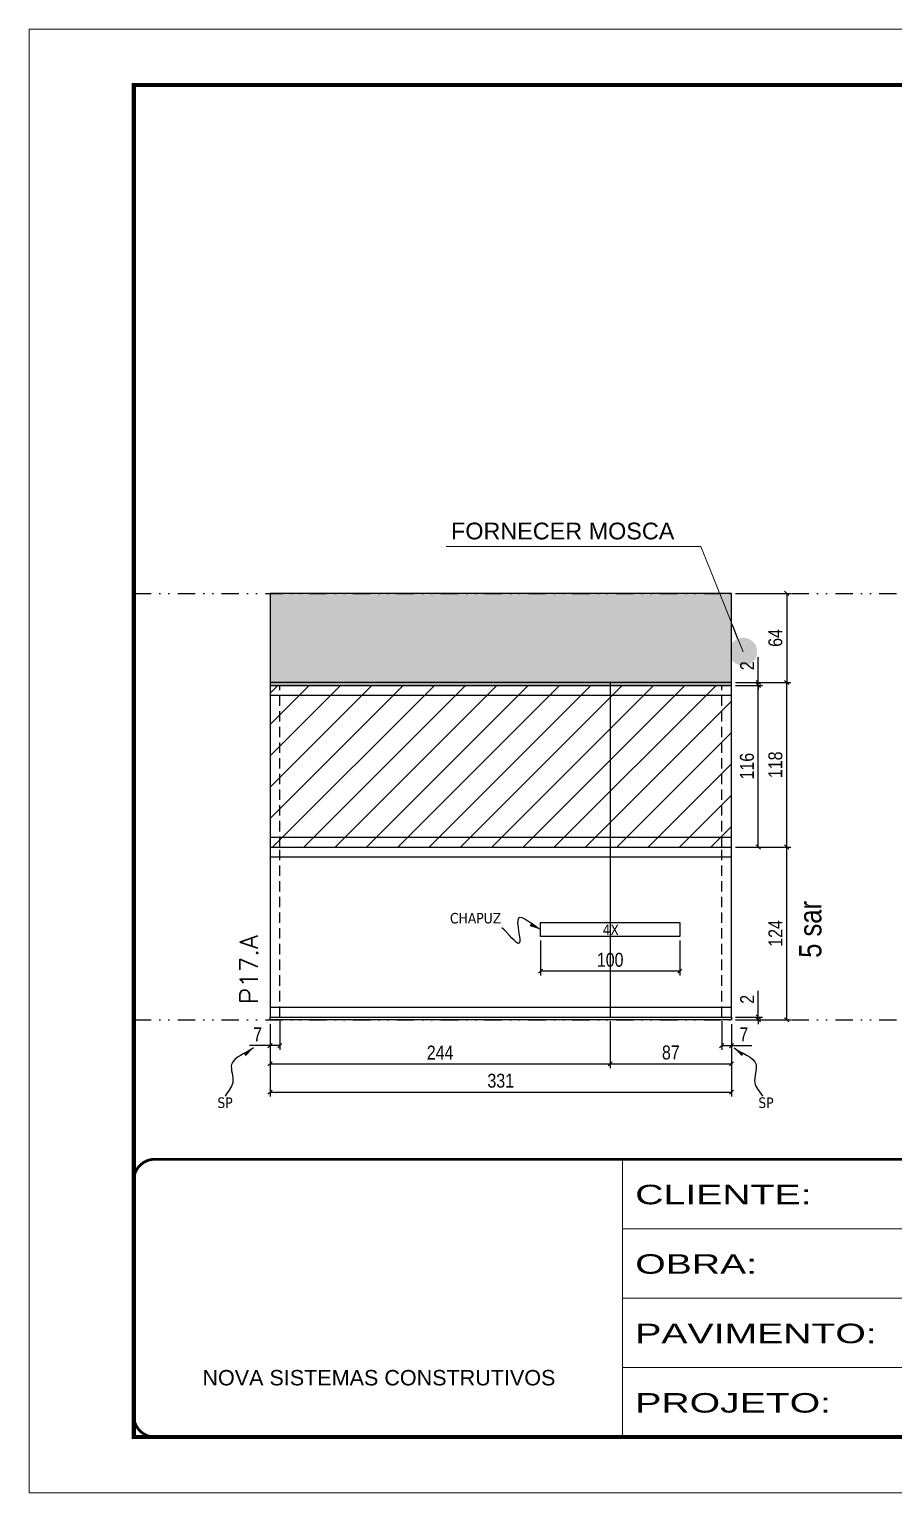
# Model space of a CAD drawing. Extents: x 14400 to 27878, y -21631 to 6985.
# Drawn here: x 19182 to 19802, y 192 to 1242 of the extents above; entities that cross this region are included whole.
import ezdxf

# ---------------------------------------------------------------- set-up
doc = ezdxf.new("R2010")
doc.units = 0
for name, pattern in [('CONTINUO', [0]), ('DASHED', [0.75, 0.5, -0.25]), ('DIVIDE2', [0.625, 0.25, -0.125, 0, -0.125, 0, -0.125]), ('HIDDEN', [0.375, 0.25, -0.125])]:
    doc.linetypes.add(name, pattern=pattern)
for name, color, linetype in [('COTA', 241, 'Continuous'), ('NOMENCLATURA', 7, 'Continuous'), ('Nível', 160, 'Continuous'), ('Painéis', 200, 'Continuous'), ('SARR_2.2x10', 60, 'Continuous'), ('SARR_2.2x7', 40, 'Continuous'), ('Sarrafo de Pressão', 42, 'HIDDEN'), ('texto', 7, 'Continuous')]:
    doc.layers.add(name, color=color, linetype=linetype)
for name, color, linetype, lineweight in [('Folhas', 255, 'Continuous', 9), ('Hachura', 251, 'Continuous', 9), ('SARRAFO DE PRESSAO', 251, 'DASHED', 9), ('Texto Seção', 7, 'Continuous', 15)]:
    doc.layers.add(name, color=color, linetype=linetype, lineweight=lineweight)
doc.styles.add('ARIAL', font='arial.ttf')
doc.styles.add('ARIAL_NARROW', font='ARIALN.TTF', dxfattribs={"height": 0.2})
doc.styles.add('COTA TECNICA', font='techl___.ttf', dxfattribs={"height": 10})
doc.styles.add('COTA TECNICA-50', font='techl___.ttf', dxfattribs={"height": 10})
doc.styles.add('REGUA-120', font='ROMANS.shx', dxfattribs={"height": 15})
doc.styles.get("Standard").update_dxf_attribs({"font": 'arial.ttf'})
doc.styles.add('Tecnologia', font='')
doc.styles.get('Tecnologia').set_extended_font_data('Forgotten Futurist')
doc.dimstyles.new('3x', dxfattribs={"dimtxt": 10, "dimasz": 5, "dimexe": 7, "dimexo": 5, "dimgap": 4, "dimtad": 1, "dimdec": 4, "dimlfac": 0.3333333333333333, "dimdsep": 46, "dimtxsty": 'Standard', "dimblk": 'DOT', "dimcen": 0.09, "dimclrd": 1, "dimclre": 1, "dimclrt": 2, "dimadec": 0, "dimazin": 2, "dimtfac": 1, "dimtdec": 4, "dimtmove": 0, "dimatfit": 3, "dimldrblk": 'DOT', "dimfxl": 1, "dimtolj": 1, "dimtzin": 0, "dimlwd": 9, "dimlwe": 9, "dimarcsym": 0})
doc.dimstyles.new('COTA PAINEL-50', dxfattribs={"dimtxt": 10, "dimasz": 3, "dimexe": 3, "dimexo": 3, "dimgap": 3, "dimtad": 1, "dimdec": 1, "dimzin": 12, "dimdsep": 46, "dimtxsty": 'COTA TECNICA-50', "dimblk1": 'OBLIQUE', "dimblk2": 'OBLIQUE', "dimsah": 1, "dimcen": 0.9, "dimclrd": 4, "dimclre": 4, "dimclrt": 240, "dimadec": 1, "dimazin": 3, "dimtfac": 1, "dimtdec": 1, "dimtmove": 0, "dimatfit": 3, "dimfxl": 1, "dimtolj": 1, "dimtzin": 12, "dimarcsym": 0})
doc.dimstyles.new('PAINEL', dxfattribs={"dimtxt": 10, "dimasz": 3, "dimexe": 3, "dimexo": 3, "dimgap": 3, "dimtad": 1, "dimdec": 1, "dimzin": 12, "dimdsep": 46, "dimtxsty": 'COTA TECNICA', "dimblk1": 'OBLIQUE', "dimblk2": 'OBLIQUE', "dimsah": 1, "dimcen": 0.9, "dimclrd": 4, "dimclre": 4, "dimclrt": 240, "dimadec": 1, "dimazin": 3, "dimtfac": 1, "dimtdec": 1, "dimtmove": 0, "dimatfit": 3, "dimfxl": 1, "dimtolj": 1, "dimtzin": 12, "dimarcsym": 0})
doc.dimstyles.get("Standard").update_dxf_attribs({"dimtxt": 0.18, "dimasz": 0.18, "dimexe": 0.18, "dimexo": 0.0625, "dimgap": 0.09, "dimtad": 0, "dimtih": 1, "dimtoh": 1, "dimdec": 4, "dimzin": 0, "dimdsep": 46, "dimtxsty": 'Standard', "dimcen": 0.09, "dimadec": 0, "dimazin": 0, "dimtfac": 1, "dimtdec": 4, "dimtofl": 0, "dimtmove": 0, "dimatfit": 3, "dimfxl": 1, "dimtolj": 1, "dimtzin": 0, "dimarcsym": 0})

# ---------------------------------------------------------------- blocks, each defined once
blk = doc.blocks.new('9999999999')
at = {"color": 30, "linetype": 'CONTINUO'}
for p, q in [((98564.56196592061, 34230.20511460536), (98564.56196592061, 34429.44862801625)), ((98564.56196592061, 34379.63774966353), (99583.97835781069, 34379.63774966353)), ((98564.56196592061, 34329.8268713108), (99487.97835781069, 34329.8268713108)), ((98564.56196592063, 34280.01599295808), (99487.97835781069, 34280.01599295808))]:
    blk.add_line(p, q, dxfattribs=at)
at = {"color": 30, "linetype": 'CONTINUO', "const_width": 2}
blk.add_lwpolyline([(99583.97835781069, 34230.20511460536), (99583.97835781069, 34414.44862801625, 0.4142135623730951), (99568.97835781069, 34429.44862801625), (98228.97835781069, 34429.44862801625, 0.4142135623730951), (98213.97835781069, 34414.44862801625), (98213.97835781069, 34245.20511460536, 0.4142135623730951), (98228.97835781069, 34230.20511460536), (99583.97835781069, 34230.20511460536)], format="xyb", dxfattribs=at)
at = {"layer": 'Folhas'}
blk.add_lwpolyline([(98138.97835781069, 34190.20511460536), (99623.97835781069, 34190.20511460536), (99623.97835781069, 35240.20511460536), (98138.97835781069, 35240.20511460536)], close=True, dxfattribs=at)
at = {"layer": 'Folhas', "color": 30, "const_width": 3}
blk.add_lwpolyline([(98213.97835781069, 34230.20511460536), (99583.97835781069, 34230.20511460536), (99583.97835781069, 35200.20511460536), (98213.97835781069, 35200.20511460536)], close=True, dxfattribs=at)
at = {"color": 7, "linetype": 'Continuous', "ltscale": 5, "style": 'ARIAL'}
blk.add_text('NOVA SISTEMAS CONSTRUTIVOS', height=11.0592, dxfattribs=at).set_placement((98263.18703214587, 34267.21182737108))
at = {"layer": 'Folhas', "color": 7, "style": 'Tecnologia', "width": 1.5}
for s, p in [('CLIENTE:', (98573.65419061291, 34397.16605924374)), ('OBRA:', (98573.65419061291, 34347.31415840245)), ('PAVIMENTO:', (98573.65419061291, 34297.50328004972)), ('PROJETO:', (98573.65419061291, 34247.692401697))]:
    blk.add_text(s, height=14, dxfattribs=at).set_placement(p)
blk = doc.blocks.new('_Oblique')
at = {"color": 0, "linetype": 'ByBlock', "lineweight": -2}
blk.add_line((-0.5, -0.5), (0.5, 0.5), dxfattribs=at)
blk = doc.blocks.new('*D1091')
at = {"layer": 'COTA', "color": 4, "lineweight": -2, "transparency": 16777216}
for p, q in [((19354.6450390916, 528.1349068899272), (19354.6450390916, 509.6248109265416)), ((19361.64503909157, 530.134906890451), (19361.64503909157, 509.6248109265416)), ((19354.6450390916, 512.6248109265416), (19339.91404493955, 512.6248109265416)), ((19361.64503909157, 512.6248109265416), (19354.6450390916, 512.6248109265416))]:
    blk.add_line(p, q, dxfattribs=at)
at = {"layer": 'Defpoints', "color": 0, "transparency": 16777216}
for p in [(19354.6450390916, 531.1349068899272), (19361.64503909157, 533.134906890451), (19354.6450390916, 512.6248109265416)]:
    blk.add_point(p, dxfattribs=at)
at = {"layer": 'COTA', "color": 4, "lineweight": -2, "transparency": 16777216, "xscale": 3, "yscale": 3, "zscale": 3, "rotation": 180}
blk.add_blockref('_Oblique', (19354.6450390916, 512.6248109265416), dxfattribs=at)
at = {"layer": 'COTA', "color": 4, "lineweight": -2, "transparency": 16777216, "xscale": 3, "yscale": 3, "zscale": 3}
blk.add_blockref('_Oblique', (19361.64503909157, 512.6248109265416), dxfattribs=at)
at = {"layer": 'COTA', "color": 240, "transparency": 16777216, "insert": (19345.77954201558, 520.6979103417463), "char_height": 10, "attachment_point": 5, "style": 'COTA TECNICA-50'}
blk.add_mtext('\\A1;7', dxfattribs=at)
blk = doc.blocks.new('*D1092')
at = {"layer": 'COTA', "color": 4, "lineweight": -2, "transparency": 16777216}
for p, q in [((19678.64503909163, 530.1349068904801), (19678.64503909163, 509.6248109265707)), ((19685.6450390916, 528.1349068899563), (19685.6450390916, 509.6248109265707)), ((19678.64503909163, 512.6248109265707), (19685.6450390916, 512.6248109265707)), ((19685.6450390916, 512.6248109265707), (19700.37603324365, 512.6248109265707))]:
    blk.add_line(p, q, dxfattribs=at)
at = {"layer": 'Defpoints', "color": 0, "transparency": 16777216}
for p in [(19678.64503909163, 533.1349068904801), (19685.6450390916, 531.1349068899563), (19685.6450390916, 512.6248109265707)]:
    blk.add_point(p, dxfattribs=at)
at = {"layer": 'COTA', "color": 4, "lineweight": -2, "transparency": 16777216, "xscale": 3, "yscale": 3, "zscale": 3, "rotation": 180}
blk.add_blockref('_Oblique', (19678.64503909163, 512.6248109265707), dxfattribs=at)
at = {"layer": 'COTA', "color": 4, "lineweight": -2, "transparency": 16777216, "xscale": 3, "yscale": 3, "zscale": 3}
blk.add_blockref('_Oblique', (19685.6450390916, 512.6248109265707), dxfattribs=at)
at = {"layer": 'COTA', "color": 240, "transparency": 16777216, "insert": (19694.51053616762, 520.6979103417754), "char_height": 10, "attachment_point": 5, "style": 'COTA TECNICA-50'}
blk.add_mtext('\\A1;7', dxfattribs=at)
blk = doc.blocks.new('*D1070')
at = {"layer": 'COTA', "color": 4, "lineweight": -2, "transparency": 16777216}
for p, q in [((19704.90323730254, 533.1349068904512), (19704.90323730254, 551.9373583389362)), ((19688.64503909161, 533.1349068904512), (19707.90323730254, 533.1349068904512)), ((19688.64503909161, 531.1349068904367), (19707.90323730254, 531.1349068904367)), ((19704.90323730254, 531.1349068904367), (19704.90323730254, 533.1349068904512)), ((19704.90323730254, 531.1349068904367), (19704.90323730254, 528.1349068904367))]:
    blk.add_line(p, q, dxfattribs=at)
at = {"layer": 'Defpoints', "color": 0, "transparency": 16777216}
for p in [(19685.64503909161, 533.1349068904512), (19685.64503909161, 531.1349068904367), (19704.90323730254, 531.1349068904367)]:
    blk.add_point(p, dxfattribs=at)
at = {"layer": 'COTA', "color": 4, "lineweight": -2, "transparency": 16777216, "xscale": 3, "yscale": 3, "zscale": 3}
for p, rotation in [((19704.90323730254, 533.1349068904512), 270), ((19704.90323730254, 531.1349068904367), 90)]:
    blk.add_blockref('_Oblique', p, dxfattribs=dict(at, rotation=rotation))
at = {"layer": 'COTA', "color": 240, "transparency": 16777216, "insert": (19696.90323730254, 545.881802783375), "char_height": 10, "attachment_point": 5, "rotation": 90, "style": 'COTA TECNICA-50'}
blk.add_mtext('\\A1;2', dxfattribs=at)
blk = doc.blocks.new('*D1098')
at = {"layer": 'COTA', "color": 4, "lineweight": -2, "transparency": 16777216}
for p, q in [((19354.6450390916, 528.1349068899272), (19354.6450390916, 496.5793629085219)), ((19598.6450390916, 530.134906890451), (19598.6450390916, 496.5793629085219)), ((19354.6450390916, 499.5793629085219), (19598.6450390916, 499.5793629085219))]:
    blk.add_line(p, q, dxfattribs=at)
at = {"layer": 'Defpoints', "color": 0, "transparency": 16777216}
for p in [(19354.6450390916, 531.1349068899272), (19598.6450390916, 533.134906890451), (19598.6450390916, 499.5793629085219)]:
    blk.add_point(p, dxfattribs=at)
at = {"layer": 'COTA', "color": 4, "lineweight": -2, "transparency": 16777216, "xscale": 3, "yscale": 3, "zscale": 3, "rotation": 180}
blk.add_blockref('_Oblique', (19354.6450390916, 499.5793629085219), dxfattribs=at)
at = {"layer": 'COTA', "color": 4, "lineweight": -2, "transparency": 16777216, "xscale": 3, "yscale": 3, "zscale": 3}
blk.add_blockref('_Oblique', (19598.6450390916, 499.5793629085219), dxfattribs=at)
at = {"layer": 'COTA', "color": 240, "transparency": 16777216, "insert": (19476.6450390916, 507.6524623237266), "char_height": 10, "attachment_point": 5, "style": 'COTA TECNICA-50'}
blk.add_mtext('\\A1;244', dxfattribs=at)
blk = doc.blocks.new('*D1099')
at = {"layer": 'COTA', "color": 4, "lineweight": -2, "transparency": 16777216}
for p, q in [((19598.6450390916, 530.1349068904365), (19598.6450390916, 496.5793629085219)), ((19685.6450390916, 528.1349068904383), (19685.6450390916, 496.5793629085219)), ((19598.6450390916, 499.5793629085219), (19685.6450390916, 499.5793629085219))]:
    blk.add_line(p, q, dxfattribs=at)
at = {"layer": 'Defpoints', "color": 0, "transparency": 16777216}
for p in [(19598.6450390916, 533.1349068904365), (19685.6450390916, 531.1349068904383), (19685.6450390916, 499.5793629085219)]:
    blk.add_point(p, dxfattribs=at)
at = {"layer": 'COTA', "color": 4, "lineweight": -2, "transparency": 16777216, "xscale": 3, "yscale": 3, "zscale": 3, "rotation": 180}
blk.add_blockref('_Oblique', (19598.6450390916, 499.5793629085219), dxfattribs=at)
at = {"layer": 'COTA', "color": 4, "lineweight": -2, "transparency": 16777216, "xscale": 3, "yscale": 3, "zscale": 3}
blk.add_blockref('_Oblique', (19685.6450390916, 499.5793629085219), dxfattribs=at)
at = {"layer": 'COTA', "color": 240, "transparency": 16777216, "insert": (19642.1450390916, 507.674392148288), "char_height": 10, "attachment_point": 5, "style": 'COTA TECNICA-50'}
blk.add_mtext('\\A1;87', dxfattribs=at)
blk = doc.blocks.new('*D1100')
at = {"layer": 'COTA', "color": 4, "linetype": 'ByBlock', "lineweight": -2, "transparency": 16777216}
for p, q in [((19548.64503909161, 587.9781189644282), (19548.64503909161, 563.0511666491229)), ((19648.64503909161, 587.9781189644282), (19648.64503909161, 563.0511666491229)), ((19648.64503909161, 566.0511666491229), (19548.64503909161, 566.0511666491229))]:
    blk.add_line(p, q, dxfattribs=at)
at = {"layer": 'Defpoints', "color": 0, "linetype": 'ByBlock', "transparency": 16777216}
for p in [(19548.64503909161, 590.9781189644282), (19648.64503909161, 590.9781189644282), (19548.64503909161, 566.0511666491229)]:
    blk.add_point(p, dxfattribs=at)
at = {"layer": 'COTA', "color": 4, "linetype": 'ByBlock', "lineweight": -2, "transparency": 16777216, "xscale": 3, "yscale": 3, "zscale": 3, "rotation": 180}
blk.add_blockref('_Oblique', (19548.64503909161, 566.0511666491229), dxfattribs=at)
at = {"layer": 'COTA', "color": 4, "linetype": 'ByBlock', "lineweight": -2, "transparency": 16777216, "xscale": 3, "yscale": 3, "zscale": 3}
blk.add_blockref('_Oblique', (19648.64503909161, 566.0511666491229), dxfattribs=at)
at = {"layer": 'COTA', "color": 240, "linetype": 'ByBlock', "transparency": 16777216, "insert": (19598.64503909161, 574.1535058304095), "char_height": 10, "attachment_point": 5, "style": 'COTA TECNICA'}
blk.add_mtext('\\A1;100', dxfattribs=at)
blk = doc.blocks.new('*D1105')
at = {"layer": 'COTA', "color": 4, "lineweight": -2, "transparency": 16777216}
for p, q in [((19688.64503909164, 655.1349068904367), (19728.28642990415, 655.1349068904368)), ((19725.28642990415, 531.1349068899566), (19725.28642990415, 655.1349068904368)), ((19688.64503909161, 531.1349068899565), (19728.28642990415, 531.1349068899566))]:
    blk.add_line(p, q, dxfattribs=at)
at = {"layer": 'Defpoints', "color": 0, "transparency": 16777216}
for p in [(19685.64503909164, 655.1349068904367), (19725.28642990415, 655.1349068904368), (19685.64503909161, 531.1349068899565)]:
    blk.add_point(p, dxfattribs=at)
at = {"layer": 'COTA', "color": 4, "lineweight": -2, "transparency": 16777216, "xscale": 3, "yscale": 3, "zscale": 3}
for p, rotation in [((19725.28642990415, 655.1349068904368), 90), ((19725.28642990415, 531.1349068899566), 270)]:
    blk.add_blockref('_Oblique', p, dxfattribs=dict(at, rotation=rotation))
at = {"layer": 'COTA', "color": 240, "transparency": 16777216, "insert": (19717.21333048894, 593.1349068901909), "char_height": 10, "attachment_point": 5, "rotation": 90, "style": 'COTA TECNICA'}
blk.add_mtext('\\A1;124', dxfattribs=at)
blk = doc.blocks.new('*D2077')
at = {"layer": 'COTA', "color": 4, "lineweight": -2, "transparency": 16777216}
for p, q in [((19688.64503909164, 837.1349068904368), (19728.28642990416, 837.1349068904369)), ((19725.28642990416, 837.1349068904369), (19725.28642990416, 773.1349068904369)), ((19688.64503909164, 773.1349068904368), (19728.28642990416, 773.1349068904369))]:
    blk.add_line(p, q, dxfattribs=at)
at = {"layer": 'Defpoints', "color": 0, "transparency": 16777216}
for p in [(19685.64503909164, 837.1349068904368), (19685.64503909164, 773.1349068904368), (19725.28642990416, 773.1349068904369)]:
    blk.add_point(p, dxfattribs=at)
at = {"layer": 'COTA', "color": 4, "lineweight": -2, "transparency": 16777216, "xscale": 3, "yscale": 3, "zscale": 3}
for p, rotation in [((19725.28642990416, 837.1349068904369), 90), ((19725.28642990416, 773.1349068904369), 270)]:
    blk.add_blockref('_Oblique', p, dxfattribs=dict(at, rotation=rotation))
at = {"layer": 'COTA', "color": 240, "transparency": 16777216, "insert": (19717.18409072287, 805.134906890431), "char_height": 10, "attachment_point": 5, "rotation": 90, "style": 'COTA TECNICA'}
blk.add_mtext('\\A1;64', dxfattribs=at)
blk = doc.blocks.new('*D2090')
at = {"layer": 'COTA', "color": 4, "lineweight": -2, "transparency": 16777216}
for p, q in [((19354.6450390916, 528.1349068899563), (19354.6450390916, 476.2053754290537)), ((19685.6450390916, 528.1349068899563), (19685.6450390916, 476.2053754290537)), ((19354.6450390916, 479.2053754290537), (19685.6450390916, 479.2053754290537))]:
    blk.add_line(p, q, dxfattribs=at)
at = {"layer": 'Defpoints', "color": 0, "transparency": 16777216}
for p in [(19354.6450390916, 531.1349068899563), (19685.6450390916, 531.1349068899563), (19685.6450390916, 479.2053754290537)]:
    blk.add_point(p, dxfattribs=at)
at = {"layer": 'COTA', "color": 4, "lineweight": -2, "transparency": 16777216, "xscale": 3, "yscale": 3, "zscale": 3, "rotation": 180}
blk.add_blockref('_Oblique', (19354.6450390916, 479.2053754290537), dxfattribs=at)
at = {"layer": 'COTA', "color": 4, "lineweight": -2, "transparency": 16777216, "xscale": 3, "yscale": 3, "zscale": 3}
blk.add_blockref('_Oblique', (19685.6450390916, 479.2053754290537), dxfattribs=at)
at = {"layer": 'COTA', "color": 240, "transparency": 16777216, "insert": (19520.1450390916, 487.4246736746677), "char_height": 10, "attachment_point": 5, "style": 'COTA TECNICA'}
blk.add_mtext('\\A1;331', dxfattribs=at)
blk = doc.blocks.new('*D2214')
at = {"layer": 'COTA', "color": 4, "lineweight": -2, "transparency": 16777216}
for p, q in [((19688.64503909164, 773.1349068904368), (19728.28642990418, 773.1349068904369)), ((19725.28642990418, 655.1349068904368), (19725.28642990418, 773.1349068904369)), ((19688.64503909164, 655.1349068904367), (19728.28642990418, 655.1349068904368))]:
    blk.add_line(p, q, dxfattribs=at)
at = {"layer": 'Defpoints', "color": 0, "transparency": 16777216}
for p in [(19685.64503909164, 773.1349068904368), (19725.28642990418, 773.1349068904369), (19685.64503909164, 655.1349068904367)]:
    blk.add_point(p, dxfattribs=at)
at = {"layer": 'COTA', "color": 4, "lineweight": -2, "transparency": 16777216, "xscale": 3, "yscale": 3, "zscale": 3}
for p, rotation in [((19725.28642990418, 773.1349068904369), 90), ((19725.28642990418, 655.1349068904368), 270)]:
    blk.add_blockref('_Oblique', p, dxfattribs=dict(at, rotation=rotation))
at = {"layer": 'COTA', "color": 240, "transparency": 16777216, "insert": (19717.19140066441, 714.134906890431), "char_height": 10, "attachment_point": 5, "rotation": 90, "style": 'COTA TECNICA'}
blk.add_mtext('\\A1;118', dxfattribs=at)
blk = doc.blocks.new('*D2215')
at = {"layer": 'COTA', "color": 4, "lineweight": -2, "transparency": 16777216}
for p, q in [((19688.64503909164, 771.1349068904368), (19707.90323730257, 771.1349068904368)), ((19704.90323730257, 655.1349068904367), (19704.90323730257, 771.1349068904368)), ((19688.64503909164, 655.1349068904367), (19707.90323730257, 655.1349068904367))]:
    blk.add_line(p, q, dxfattribs=at)
at = {"layer": 'Defpoints', "color": 0, "transparency": 16777216}
for p in [(19685.64503909164, 771.1349068904368), (19704.90323730257, 771.1349068904368), (19685.64503909164, 655.1349068904367)]:
    blk.add_point(p, dxfattribs=at)
at = {"layer": 'COTA', "color": 4, "lineweight": -2, "transparency": 16777216, "xscale": 3, "yscale": 3, "zscale": 3}
for p, rotation in [((19704.90323730257, 771.1349068904368), 90), ((19704.90323730257, 655.1349068904367), 270)]:
    blk.add_blockref('_Oblique', p, dxfattribs=dict(at, rotation=rotation))
at = {"layer": 'COTA', "color": 240, "transparency": 16777216, "insert": (19696.80089812128, 713.134906890431), "char_height": 10, "attachment_point": 5, "rotation": 90, "style": 'COTA TECNICA'}
blk.add_mtext('\\A1;116', dxfattribs=at)
blk = doc.blocks.new('*D2216')
at = {"layer": 'COTA', "color": 4, "lineweight": -2, "transparency": 16777216}
for p, q in [((19704.90323730258, 773.1349068904368), (19704.90323730258, 791.2460180015479)), ((19688.64503909164, 773.1349068904368), (19707.90323730258, 773.1349068904368)), ((19688.64503909164, 771.1349068904368), (19707.90323730258, 771.1349068904368)), ((19704.90323730258, 771.1349068904368), (19704.90323730258, 773.1349068904368)), ((19704.90323730258, 771.1349068904368), (19704.90323730258, 768.1349068904368))]:
    blk.add_line(p, q, dxfattribs=at)
at = {"layer": 'Defpoints', "color": 0, "transparency": 16777216}
for p in [(19685.64503909164, 773.1349068904368), (19685.64503909164, 771.1349068904368), (19704.90323730258, 773.1349068904368)]:
    blk.add_point(p, dxfattribs=at)
at = {"layer": 'COTA', "color": 4, "lineweight": -2, "transparency": 16777216, "xscale": 3, "yscale": 3, "zscale": 3}
for p, rotation in [((19704.90323730258, 773.1349068904368), 270), ((19704.90323730258, 771.1349068904368), 90)]:
    blk.add_blockref('_Oblique', p, dxfattribs=dict(at, rotation=rotation))
at = {"layer": 'COTA', "color": 240, "transparency": 16777216, "insert": (19696.90323730258, 785.1904624459866), "char_height": 10, "attachment_point": 5, "rotation": 90, "style": 'COTA TECNICA'}
blk.add_mtext('\\A1;2', dxfattribs=at)
blk = doc.blocks.new('_Dot')
at = {"color": 0, "linetype": 'ByBlock', "lineweight": -2}
blk.add_line((-0.5, 0), (-1, 0), dxfattribs=at)
at = {"color": 0, "linetype": 'ByBlock', "const_width": 0.5}
blk.add_lwpolyline([(-0.25, 0, 1), (0.25, 0, 1)], format="xyb", close=True, dxfattribs=at)

msp = doc.modelspace()

# ---------------------------------------------------------------- hatches: boundary and pattern name
at = {"layer": 'COTA'}
h = msp.add_hatch(dxfattribs=at)
h.set_pattern_fill('AR-CONC', color=256, scale=0.03)
h.set_pattern_definition([(49.99999999999999, (0, 125.9999999999999), (5.46554006988012, -0.4781725661670926), [0.5715, -6.2865]), (355, (0, 125.9999999999999), (-1.05730264274908, 5.731705357171054), [0.4572, -5.0292175251]), (100.4514447, (0.45546021, 125.9601523949999), (4.408237412710598, 5.253532557365853), [0.4857002639999999, -5.342707337999999]), (46.18420000000001, (0, 127.5239999999999), (8.132371226763897, -1.261269837981814), [0.85725, -9.429749999999999]), (96.63555760999996, (0.677697, 127.4188949999999), (7.12212402154509, 7.422783737931645), [0.7285506942, -8.0140682448]), (351.1841511700001, (0, 127.5239999999999), (7.12212402194931, 7.422783737565979), [0.6857990120999999, -7.5437919576]), (21, (0.7619999999999999, 127.1429999999999), (4.548431738073974, -3.067955945612628), [0.5715, -6.2865]), (326.0000000000001, (0.7619999999999999, 127.1429999999999), (1.854060850429412, 5.525638983669578), [0.4572, -5.029199999999999]), (71.45144499999999, (1.141035978, 126.8873370029999), (6.402492578361485, 2.457683066577157), [0.485700264, -5.342698127999999]), (37.50000000000001, (0, 125.9999999999999), (0.0926580975177545, 2.536651166194593), [0, -4.96824, 0, -5.1054, 0, -5.04825]), (7.499999999999999, (0, 125.9999999999999), (2.004589875309172, 3.005417244543585), [0, -2.910839999999999, 0, -4.85394, 0, -1.92405]), (327.5, (-1.69926, 125.9999999999999), (4.067717855006141, -0.1718623197802033), [0, -1.905, 0, -5.9436, 0, -7.886699999999999]), (317.5, (-2.46126, 125.9999999999999), (4.443875441580541, 0.7627947309999908), [0, -2.4765, 0, -3.94716, 0, -5.6007])])
h.paths.add_polyline_path([(19354.6450390916, 837.1349068904364), (19354.6450390916, 773.1349068904364), (19685.64503909163, 773.1349068904364), (19685.64503909163, 837.1349068904364)])
at = {"layer": 'Hachura'}
h = msp.add_hatch(dxfattribs=at)
h.set_pattern_fill('ANSI31', color=256, scale=5)
h.set_pattern_definition([(45, (0, 0), (-11.22532015133644, 11.22532015133644), [])])
h.paths.add_polyline_path([(19598.6450390916, 771.1349068904364), (19354.6450390916, 771.1349068904364), (19354.6450390916, 655.1349068904365), (19598.6450390916, 655.1349068904365)])
h.paths.add_polyline_path([(19685.64503909163, 771.1349068904364), (19598.6450390916, 771.1349068904364), (19598.6450390916, 655.1349068904365), (19685.64503909163, 655.1349068904365)])

# ---------------------------------------------------------------- linework, layer by layer
at = {"layer": 'COTA'}
msp.add_lwpolyline([(19354.6450390916, 773.1349068904364), (19685.64503909163, 773.1349068904364), (19685.64503909163, 837.1349068904364), (19354.6450390916, 837.1349068904364)], close=True, dxfattribs=at)
at = {"layer": 'Nível', "color": 4, "linetype": 'DIVIDE2', "ltscale": 50}
for p, q in [((19256.96728878697, 837.1349068904364), (20626.96728878697, 837.1349068904367)), ((19256.96728878697, 531.1349068904374), (20626.96728878697, 531.134906890438))]:
    msp.add_line(p, q, dxfattribs=at)
at = {"layer": 'Painéis'}
for p, q in [((19598.6450390916, 773.1349068904364), (19598.6450390916, 533.1349068904365)), ((19354.6450390916, 655.1349068904365), (19354.6450390916, 533.134906890451)), ((19354.6450390916, 655.1349068904365), (19685.64503909164, 655.1349068904365)), ((19685.64503909163, 533.134906890451), (19685.64503909163, 655.1349068904366)), ((19354.6450390916, 533.134906890451), (19685.64503909163, 533.134906890451))]:
    msp.add_line(p, q, dxfattribs=at)
for points in [[(19354.6450390916, 771.1349068904364), (19685.64503909163, 771.1349068904364), (19685.64503909163, 773.1349068904364), (19354.6450390916, 773.1349068904364)], [(19354.6450390916, 655.1349068904365), (19685.64503909163, 655.1349068904365), (19685.64503909163, 771.1349068904364), (19354.6450390916, 771.1349068904364)], [(19685.6450390916, 531.1349068899563), (19354.6450390916, 531.1349068899563), (19354.6450390916, 533.134906890451), (19685.6450390916, 533.134906890451)]]:
    msp.add_lwpolyline(points, close=True, dxfattribs=at)
at = {"layer": 'SARR_2.2x10'}
msp.add_lwpolyline([(19548.64503909161, 600.9781189644282), (19648.64503909161, 600.9781189644282), (19648.64503909161, 590.9781189644282), (19548.64503909161, 590.9781189644282)], close=True, dxfattribs=at)
at = {"layer": 'SARR_2.2x7'}
for p, q in [((19354.6450390916, 764.1349068904373), (19598.6450390916, 764.1349068904373)), ((19598.6450390916, 764.1349068904373), (19685.64503909163, 764.1349068904375)), ((19354.6450390916, 662.1349068904356), (19598.6450390916, 662.1349068904356)), ((19598.6450390916, 662.1349068904356), (19685.64503909163, 662.1349068904353)), ((19354.6450390916, 648.1349068904374), (19598.6450390916, 648.1349068904374)), ((19598.6450390916, 648.1349068904374), (19685.64503909163, 648.1349068904376)), ((19354.6450390916, 540.134906890451), (19598.6450390916, 540.134906890451)), ((19598.6450390916, 540.134906890451), (19685.64503909163, 540.1349068904519))]:
    msp.add_line(p, q, dxfattribs=at)
at = {"layer": 'Sarrafo de Pressão', "ltscale": 30}
for p, q in [((19361.64503909163, 655.1349068904365), (19361.64503909163, 771.1349068904364)), ((19678.6450390916, 655.1349068904365), (19678.6450390916, 771.1349068904364)), ((19361.6450390916, 533.1349068904437), (19361.64503909163, 655.1349068904365)), ((19678.64503909157, 533.1349068904437), (19678.6450390916, 655.1349068904366))]:
    msp.add_line(p, q, dxfattribs=at)

# ---------------------------------------------------------------- block references
at = {"layer": 'SARRAFO DE PRESSAO', "color": 6, "linetype": 'ByBlock'}
msp.add_blockref('9999999999', (-78957.01106902372, -33998.35334239477), dxfattribs=at)

# ---------------------------------------------------------------- texts
at = {"color": 0, "linetype": 'Continuous', "ltscale": 5, "style": 'ARIAL'}
msp.add_text('FORNECER MOSCA', height=12, dxfattribs=at).set_placement((19484.50114485744, 875.8683616880371))
at = {"layer": 'NOMENCLATURA', "style": 'ARIAL_NARROW'}
msp.add_text('5 sar', height=16, rotation=90, dxfattribs=at).set_placement((19750.16211971943, 575.6538083706928))
at = {"layer": 'texto', "color": 0, "char_height": 7.5, "attachment_point": 5}
for s, insert in [('{\\fTahoma|b0|i0|c0|p34;\\C4;CHAPUZ}', (19502.09452690297, 603.9927451485282)), ('{\\fTahoma|b0|i0|c0|p34;\\C4;4X}', (19599.03733000964, 595.685371148983)), ('{\\fTahoma|b0|i0|c0|p34;\\C4;SP}', (19322.39750814745, 471.6437920088192)), ('{\\fTahoma|b0|i0|c0|p34;\\C4;SP}', (19710.42210680251, 471.6437920088192))]:
    msp.add_mtext(s, dxfattribs=dict(at, insert=insert))
at = {"layer": 'Texto Seção', "insert": (19346.02515958232, 542.3863270237325), "char_height": 13, "width": 285.3298751327311, "attachment_point": 7, "rotation": 90, "style": 'REGUA-120'}
msp.add_mtext('P17.A', dxfattribs=at)

# ---------------------------------------------------------------- dimensions: what is measured, and where the dimension line sits
at = {"layer": 'COTA'}
for base, p1, p2, angle, dimstyle, picture, middle in [((19725.28642990416, 773.1349068904369), (19685.64503909163, 837.1349068904364), (19685.64503909163, 773.1349068904364), 90, 'PAINEL', '*D2077', (19717.18409072287, 805.134906890431)), ((19704.90323730258, 773.1349068904368), (19685.64503909163, 771.1349068904364), (19685.64503909163, 773.1349068904364), 90, 'PAINEL', '*D2216', (19696.90323730258, 785.1904624459866)), ((19725.28642990418, 773.1349068904369), (19685.64503909163, 655.1349068904365), (19685.64503909163, 773.1349068904364), 90, 'PAINEL', '*D2214', (19717.19140066441, 714.134906890431)), ((19704.90323730257, 771.1349068904368), (19685.64503909163, 655.1349068904365), (19685.64503909163, 771.1349068904364), 90, 'PAINEL', '*D2215', (19696.80089812128, 713.134906890431)), ((19725.28642990415, 655.1349068904368), (19685.6450390916, 531.1349068899563), (19685.64503909163, 655.1349068904365), 90, 'PAINEL', '*D1105', (19717.21333048894, 593.1349068901909)), ((19354.6450390916, 512.6248109265416), (19361.64503909157, 533.134906890451), (19354.6450390916, 531.1349068899272), 180, 'COTA PAINEL-50', '*D1091', (19345.77954201558, 520.6979103417463))]:
    dim = msp.add_linear_dim(base=base, p1=p1, p2=p2, angle=angle, dimstyle=dimstyle, dxfattribs=at)
    dim.commit()
    dim.dimension.update_dxf_attribs({"geometry": picture, "text_midpoint": middle})
at = {"layer": 'COTA', "linetype": 'ByBlock'}
dim = msp.add_linear_dim(base=(19548.64503909161, 566.0511666491229), p1=(19648.64503909161, 590.9781189644282), p2=(19548.64503909161, 590.9781189644282), dimstyle='PAINEL', dxfattribs=at)
dim.commit()
dim.dimension.update_dxf_attribs({"geometry": '*D1100', "text_midpoint": (19598.64503909161, 574.1535058304095)})
at = {"layer": 'COTA'}
dim = msp.add_linear_dim(base=(19704.90323730254, 531.1349068904367), p1=(19685.6450390916, 533.134906890451), p2=(19685.6450390916, 531.1349068904365), angle=90, dimstyle='COTA PAINEL-50', dxfattribs=at)
dim.commit()
dim.dimension.update_dxf_attribs({"geometry": '*D1070', "text_midpoint": (19704.90323730254, 545.881802783375), "dimtype": 160})
for base, p1, p2, dimstyle, picture, middle in [((19598.6450390916, 499.5793629085219), (19354.6450390916, 531.1349068899272), (19598.6450390916, 533.134906890451), 'COTA PAINEL-50', '*D1098', (19476.6450390916, 507.6524623237266)), ((19685.6450390916, 479.2053754290537), (19354.6450390916, 531.1349068899563), (19685.6450390916, 531.1349068899563), 'PAINEL', '*D2090', (19520.1450390916, 487.4246736746677)), ((19685.6450390916, 499.5793629085219), (19598.6450390916, 533.1349068904365), (19685.6450390916, 531.1349068904383), 'COTA PAINEL-50', '*D1099', (19642.1450390916, 507.674392148288)), ((19685.6450390916, 512.6248109265707), (19678.64503909163, 533.1349068904801), (19685.6450390916, 531.1349068899563), 'COTA PAINEL-50', '*D1092', (19694.51053616762, 520.6979103417754))]:
    dim = msp.add_linear_dim(base=base, p1=p1, p2=p2, dimstyle=dimstyle, dxfattribs=at)
    dim.commit()
    dim.dimension.update_dxf_attribs({"geometry": picture, "text_midpoint": middle})

# ---------------------------------------------------------------- leaders
msp.add_leader([(19694.06610906538, 795.2757602320999), (19663.62459674097, 870.8683616880371), (19481.02374121172, 870.8683616880371)], dimstyle='3x', override={"dimasz": 20})
at = {"layer": 'COTA', "path_type": 1}
for points in [[(19548.64503909159, 595.9781189644282), (19532.85985774331, 603.9927451485282), (19533.44509253613, 586.123573534378), (19521.01243898132, 597.2647489512901)], [(19342.81607521589, 510.954234199131), (19327.03089386762, 499.1190976880589), (19327.95597408632, 486.1128547563549), (19322.40333036102, 476.3309447200718)], [(19687.47400296731, 510.954234199131), (19703.25918431558, 499.1190976880589), (19702.33410409688, 486.1128547563549), (19707.88674782218, 476.3309447200718)]]:
    msp.add_leader(points, dimstyle='Standard', override={"dimasz": 8}, dxfattribs=at)

doc.saveas('drawing.dxf')
